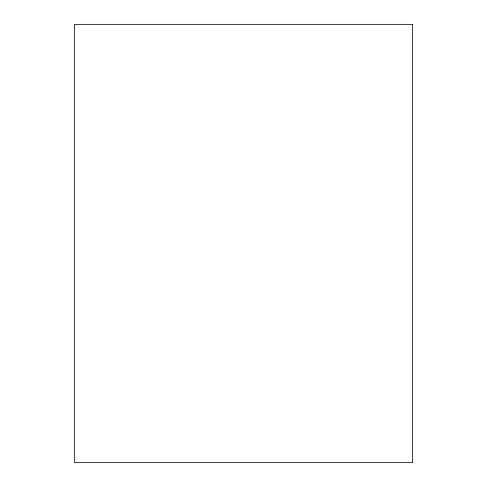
<?xml version="1.0" encoding="UTF-8"?>
<svg xmlns="http://www.w3.org/2000/svg" width="487" height="487" viewBox="0 0 487 487"><rect width="100%" height="100%" fill="white"/><g stroke="black" fill="none" stroke-linecap="round" stroke-linejoin="round"><path stroke-width="0.73" d="M412.483 24.35L74.517 24.35L74.517 462.65L412.483 462.65L412.483 24.35"/></g></svg>
